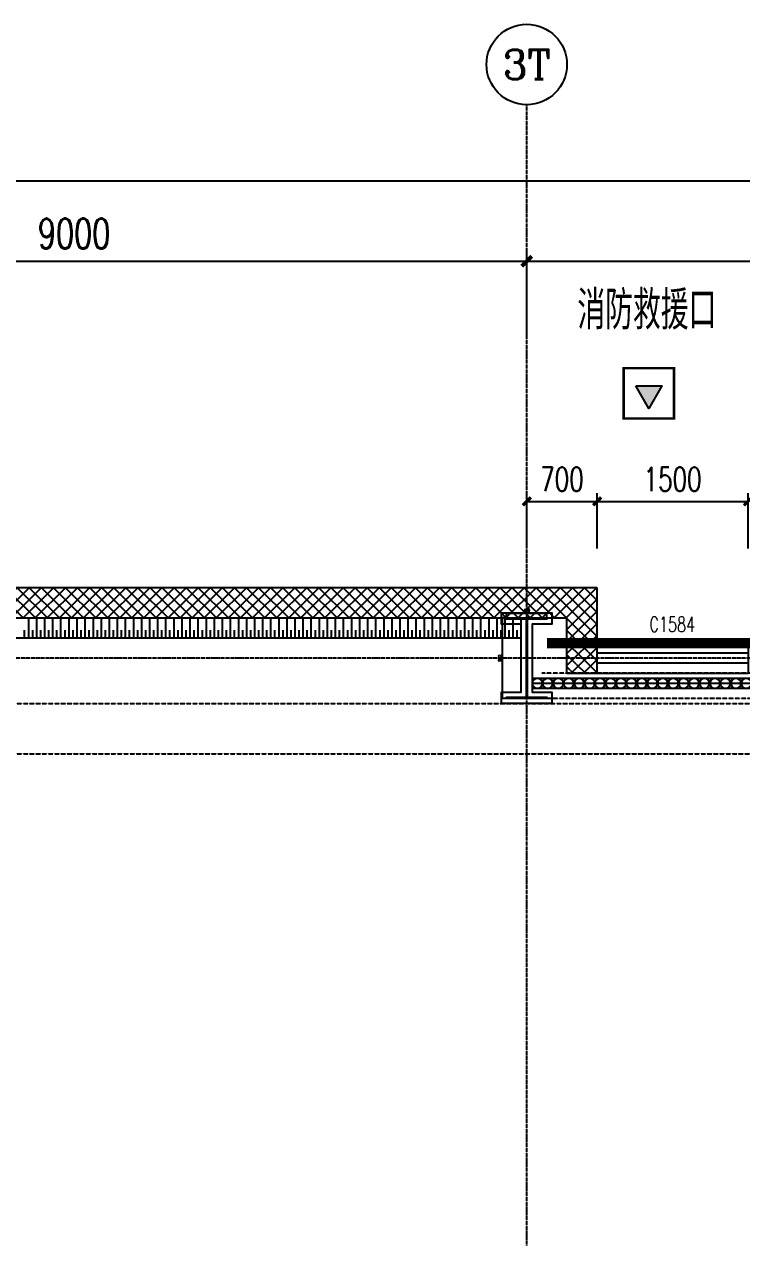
# Model space of a CAD drawing. Extents: x -954573 to 446329, y 489853 to 1226784.
# Drawn here: x -286850 to -279717, y 614957 to 627024 of the extents above; entities that cross this region are included whole.
import ezdxf
from ezdxf.enums import TextEntityAlignment as Align

# ---------------------------------------------------------------- set-up
doc = ezdxf.new("R2010")
doc.units = 0
doc.header["$LTSCALE"] = 10
doc.header["$MEASUREMENT"] = 0
for name, pattern in [('10平面$0$CENTER', [2, 1.25, -0.25, 0.25, -0.25]), ('10平面$0$DOTE', [2.42, 2, -0.2, 0.02, -0.2]), ('10平面$1$DASH', [0.35, 0.25, -0.1])]:
    doc.linetypes.add(name, pattern=pattern)
doc.layers.get('Defpoints').update_dxf_attribs({"color": 210})
for name, color, linetype in [('10平面$0$99平面图例外参$0$A-HATCH-2', 251, 'Continuous'), ('10平面$0$A-AXIS-D', 8, 'Continuous'), ('10平面$0$A-AXIS-DOTE', 8, '10平面$0$DOTE'), ('10平面$0$A-AXIS-DP', 8, 'Continuous'), ('10平面$0$A-HATCH-2', 8, 'Continuous'), ('10平面$0$A-HRAIL', 8, 'Continuous'), ('10平面$0$A-LIN-V', 8, 'Continuous'), ('10平面$0$A-SFCE', 8, 'Continuous'), ('10平面$0$A-TEXT', 8, 'Continuous'), ('10平面$0$A-WINDOW', 8, 'Continuous'), ('10平面$0$AS-COLN', 8, 'Continuous'), ('10平面$0$AS-WALL', 8, 'Continuous'), ('10平面$0$DIM_SYMB', 8, 'Continuous'), ('10平面$0$PUB_HATCH', 8, 'Continuous'), ('10平面$0$PUB_TEXT', 8, 'Continuous'), ('10平面$0$RP-N2-01$0$$0$A-WIND-J', 8, 'Continuous'), ('10平面$0$RP-N2-01$0$A-WIND-J', 8, 'Continuous'), ('10平面$0$建-窗', 8, 'Continuous'), ('10平面$0$建-门窗编号', 8, 'Continuous'), ('A-LIN-V', 9, 'Continuous')]:
    doc.layers.add(name, color=color, linetype=linetype)
doc.layers.add('10平面$0$柱间支撑', color=6, linetype='10平面$0$CENTER', lineweight=0)
doc.styles.add('10平面$0$_TCH_AXIS', font='COMPLEX', dxfattribs={"bigfont": 'GBCBIG'})
doc.styles.add('10平面$0$_TCH_DIM', font='SIMPLEX', dxfattribs={"bigfont": 'GBCBIG'})
doc.styles.add('10平面$0$_TCH_DIM_T3', font='SIMPLEX', dxfattribs={"width": 0.705882, "bigfont": 'GBCBIG'})
doc.styles.add('10平面$0$A-WIN-LABEL', font='SIMPLEX', dxfattribs={"bigfont": 'GBCBIG'})
doc.dimstyles.new('10平面$0$_TCH_ARCH&&10', dxfattribs={"dimtxt": 29.75, "dimasz": 10, "dimexe": 10, "dimexo": 10, "dimgap": 12.625, "dimtad": 1, "dimdec": 0, "dimzin": 0, "dimdsep": 46, "dimtxsty": '10平面$0$_TCH_DIM_T3', "dimblk": '10平面$0$_ArchTick', "dimcen": 0.09, "dimclrt": 7, "dimazin": 2, "dimtfac": 1, "dimtdec": 0, "dimtix": 1, "dimtmove": 2, "dimatfit": 3, "dimfxl": 0, "dimtolj": 1, "dimtzin": 0, "dimarcsym": 0})
doc.dimstyles.new('10平面$0$_TCH_ARCH&&100', dxfattribs={"dimtxt": 297.5, "dimasz": 100, "dimexe": 100, "dimexo": 100, "dimgap": 126.25, "dimtad": 1, "dimdec": 0, "dimzin": 0, "dimdsep": 46, "dimtxsty": '10平面$0$_TCH_DIM_T3', "dimblk": '10平面$0$_ArchTick', "dimcen": 0.09, "dimclrt": 7, "dimazin": 2, "dimtfac": 1, "dimtdec": 0, "dimtix": 1, "dimtmove": 2, "dimatfit": 3, "dimfxl": 0, "dimtolj": 1, "dimtzin": 0, "dimarcsym": 0})
doc.dimstyles.new('10平面$0$_TCH_ARCH&&80', dxfattribs={"dimtxt": 238, "dimasz": 80, "dimexe": 80, "dimexo": 80, "dimgap": 101, "dimtad": 1, "dimdec": 0, "dimzin": 0, "dimdsep": 46, "dimtxsty": '10平面$0$_TCH_DIM_T3', "dimblk": '10平面$0$_ArchTick', "dimcen": 0.09, "dimclrt": 7, "dimazin": 2, "dimtfac": 1, "dimtdec": 0, "dimtix": 1, "dimtmove": 2, "dimatfit": 3, "dimfxl": 0, "dimtolj": 1, "dimtzin": 0, "dimarcsym": 0})
pattern_1 = [(45, (60, 0), (-60.000061, 60.000061), []), (135, (60, 0), (-60.000061, -60.000061), [])]

# ---------------------------------------------------------------- blocks, each defined once
blk = doc.blocks.new('10平面$0$_ArchTick')
at = {"color": 0, "linetype": 'ByBlock', "const_width": 0.4}
blk.add_lwpolyline([(-0.5, -0.5), (0.5, 0.5)], dxfattribs=at)
blk = doc.blocks.new('*D3092')
at = {"layer": '10平面$0$A-AXIS-D', "color": 0, "lineweight": -2}
for p, q in [((-70118, -180910), (-70118, -180052)), ((-70118, -180152), (-61118, -180152)), ((-61118, -180910), (-61118, -180052))]:
    blk.add_line(p, q, dxfattribs=at)
at = {"layer": 'Defpoints', "color": 0}
for p in [(-61118, -180152), (-70118, -181010), (-61118, -181010)]:
    blk.add_point(p, dxfattribs=at)
at = {"layer": '10平面$0$A-AXIS-D', "color": 0, "lineweight": -2, "xscale": 100, "yscale": 100, "zscale": 100, "rotation": 180}
blk.add_blockref('10平面$0$_ArchTick', (-70118, -180152), dxfattribs=at)
at = {"layer": '10平面$0$A-AXIS-D', "color": 0, "lineweight": -2, "xscale": 100, "yscale": 100, "zscale": 100}
blk.add_blockref('10平面$0$_ArchTick', (-61118, -180152), dxfattribs=at)
at = {"layer": '10平面$0$A-AXIS-D', "color": 7, "insert": (-65618, -179877), "char_height": 297.5, "attachment_point": 5, "style": '10平面$0$_TCH_DIM_T3'}
blk.add_mtext('\\A1;9000', dxfattribs=at)
blk = doc.blocks.new('*D3093')
at = {"layer": '10平面$0$A-AXIS-D', "color": 0, "lineweight": -2}
for p, q in [((-61118, -180910), (-61118, -180052)), ((-61118, -180152), (-52118, -180152)), ((-52118, -180910), (-52118, -180052))]:
    blk.add_line(p, q, dxfattribs=at)
at = {"layer": 'Defpoints', "color": 0}
for p in [(-52118, -180152), (-61118, -181010), (-52118, -181010)]:
    blk.add_point(p, dxfattribs=at)
at = {"layer": '10平面$0$A-AXIS-D', "color": 0, "lineweight": -2, "xscale": 100, "yscale": 100, "zscale": 100, "rotation": 180}
blk.add_blockref('10平面$0$_ArchTick', (-61118, -180152), dxfattribs=at)
at = {"layer": '10平面$0$A-AXIS-D', "color": 0, "lineweight": -2, "xscale": 100, "yscale": 100, "zscale": 100}
blk.add_blockref('10平面$0$_ArchTick', (-52118, -180152), dxfattribs=at)
at = {"layer": '10平面$0$A-AXIS-D', "color": 7, "insert": (-56618, -179877), "char_height": 297.5, "attachment_point": 5, "style": '10平面$0$_TCH_DIM_T3'}
blk.add_mtext('\\A1;9000', dxfattribs=at)
blk = doc.blocks.new('*D3111')
at = {"layer": '10平面$0$A-AXIS-D', "color": 0, "lineweight": -2}
for p, q in [((-93018, -180810), (-93018, -179252)), ((92682, -180810), (92682, -179252)), ((-93018, -179352), (92682, -179352))]:
    blk.add_line(p, q, dxfattribs=at)
at = {"layer": 'Defpoints', "color": 0}
for p in [(92682, -179352), (-93018, -180910), (92682, -180910)]:
    blk.add_point(p, dxfattribs=at)
at = {"layer": '10平面$0$A-AXIS-D', "color": 0, "lineweight": -2, "xscale": 100, "yscale": 100, "zscale": 100, "rotation": 180}
blk.add_blockref('10平面$0$_ArchTick', (-93018, -179352), dxfattribs=at)
at = {"layer": '10平面$0$A-AXIS-D', "color": 0, "lineweight": -2, "xscale": 100, "yscale": 100, "zscale": 100}
blk.add_blockref('10平面$0$_ArchTick', (92682, -179352), dxfattribs=at)
at = {"layer": '10平面$0$A-AXIS-D', "color": 7, "insert": (-168, -179077), "char_height": 297.5, "attachment_point": 5, "style": '10平面$0$_TCH_DIM_T3'}
blk.add_mtext('\\A1;185700', dxfattribs=at)
blk = doc.blocks.new('10平面$0$3243243')
at = {"layer": '10平面$0$A-SFCE', "color": 2, "linetype": '10平面$1$DASH'}
for p, q in [((-273004.2, 620570.1), (-281704.2, 620570.1)), ((-273004.2, 620320.1), (-281704.2, 620320.1))]:
    blk.add_line(p, q, dxfattribs=at)
blk = doc.blocks.new('10平面$0$4324324')
at = {"layer": '10平面$0$A-HATCH-2', "linetype": '10平面$1$DASH'}
for p, q in [((-294754.2, 620270), (-135554.2, 620270)), ((-294754.2, 619770), (-135554.2, 619770))]:
    blk.add_line(p, q, dxfattribs=at)
blk = doc.blocks.new('*D3408')
at = {"layer": '10平面$0$A-AXIS-DP', "color": 0, "lineweight": -2}
for p, q in [((-165054, 621030), (-165054, 621079)), ((-165054, 621069), (-164654, 621069)), ((-164654, 621030), (-164654, 621079))]:
    blk.add_line(p, q, dxfattribs=at)
at = {"layer": 'Defpoints', "color": 0}
for p in [(-164654, 621069), (-165054, 621020), (-164654, 621020)]:
    blk.add_point(p, dxfattribs=at)
at = {"layer": '10平面$0$A-AXIS-DP', "color": 0, "lineweight": -2, "xscale": 10, "yscale": 10, "zscale": 10, "rotation": 180}
blk.add_blockref('10平面$0$_ArchTick', (-165054, 621069), dxfattribs=at)
at = {"layer": '10平面$0$A-AXIS-DP', "color": 0, "lineweight": -2, "xscale": 10, "yscale": 10, "zscale": 10}
blk.add_blockref('10平面$0$_ArchTick', (-164654, 621069), dxfattribs=at)
at = {"layer": '10平面$0$A-AXIS-DP', "color": 7, "insert": (-164854, 621096), "char_height": 29.8, "attachment_point": 5, "style": '10平面$0$_TCH_DIM_T3'}
blk.add_mtext('\\A1;400', dxfattribs=at)
blk = doc.blocks.new('*D3409')
at = {"layer": '10平面$0$A-AXIS-DP', "color": 0, "lineweight": -2}
for p, q in [((-165064, 621020), (-165105, 621020)), ((-165095, 620220), (-165095, 621020)), ((-165064, 620220), (-165105, 620220))]:
    blk.add_line(p, q, dxfattribs=at)
at = {"layer": 'Defpoints', "color": 0}
for p in [(-165095, 621020), (-165054, 621020), (-165054, 620220)]:
    blk.add_point(p, dxfattribs=at)
at = {"layer": '10平面$0$A-AXIS-DP', "color": 0, "lineweight": -2, "xscale": 10, "yscale": 10, "zscale": 10}
for p, rotation in [((-165095, 621020), 90), ((-165095, 620220), 270)]:
    blk.add_blockref('10平面$0$_ArchTick', p, dxfattribs=dict(at, rotation=rotation))
at = {"layer": '10平面$0$A-AXIS-DP', "color": 7, "insert": (-165123, 620620), "char_height": 29.8, "attachment_point": 5, "rotation": 90, "style": '10平面$0$_TCH_DIM_T3'}
blk.add_mtext('\\A1;800', dxfattribs=at)
blk = doc.blocks.new('10平面$0$RP-N2-01$0$$0$xfjy')
at = {"layer": '10平面$0$RP-N2-01$0$$0$A-WIND-J'}
h = blk.add_hatch(color=256, dxfattribs=at)
h.dxf.hatch_style = 1
h.paths.add_polyline_path([(1141876, -26214), (1142135, -26214), (1142005, -25989)])
at = {"layer": '10平面$0$RP-N2-01$0$$0$A-WIND-J', "const_width": 25}
blk.add_lwpolyline([(1141755, -25889), (1141755, -26389), (1142255, -26389), (1142255, -25889)], close=True, dxfattribs=at)
at = {"layer": '10平面$0$RP-N2-01$0$$0$A-WIND-J'}
for points in [[(1141755, -26389), (1142255, -26389), (1142255, -25889), (1141755, -25889)], [(1141876, -26214), (1142135, -26214), (1142005, -25989)]]:
    blk.add_lwpolyline(points, close=True, dxfattribs=at)
blk = doc.blocks.new('10平面$0$RP-N2-01$0$xfjy')
at = {"layer": '10平面$0$RP-N2-01$0$$0$A-WIND-J'}
blk.add_blockref('10平面$0$RP-N2-01$0$$0$xfjy', (0, 0), dxfattribs=at)
blk = doc.blocks.new('10平面$0$1232')
at = {"layer": '10平面$0$RP-N2-01$0$A-WIND-J', "xscale": -1, "rotation": 180}
blk.add_blockref('10平面$0$RP-N2-01$0$xfjy', (-1422645, 597215, 0), dxfattribs=at)
at = {"layer": '10平面$0$A-TEXT', "style": '10平面$0$_TCH_DIM'}
blk.add_text('消防救援口', height=384.1, dxfattribs=at).set_placement((-281351, 623989, 0))
blk = doc.blocks.new('10平面$0$23124232432')
at = {"layer": '10平面$0$柱间支撑', "const_width": 100}
blk.add_lwpolyline([(-273054, 620870), (-281654, 620870)], dxfattribs=at)
blk = doc.blocks.new('10平面$0$99平面图例外参$0$$LinePat$填挖边坡')
at = {"color": 0}
for p, q in [((0, 0), (0, -1500)), ((300, 0), (300, -600))]:
    blk.add_line(p, q, dxfattribs=at)
at = {"layer": 'Defpoints', "color": 0}
blk.add_point((600, 0), dxfattribs=at)
blk = doc.blocks.new('10平面$0$99平面图例外参$0$$LinePat$圆环')
for points in [[(0, 150), (300, 150)], [(0, 0), (300, 0)], [(0, -150), (300, -150)]]:
    blk.add_lwpolyline(points)
at = {"color": 0}
blk.add_circle((150, 0), 150, dxfattribs=at)
blk = doc.blocks.new('10平面$0$34242343243')
at = {"layer": '10平面$0$A-LIN-V'}
blk.add_line((-281908, 620920), (-294754, 620920), dxfattribs=at)
at = {"layer": '10平面$0$99平面图例外参$0$A-HATCH-2', "color": 203, "xscale": 0.1338124999985388, "yscale": 0.1333333333333333, "zscale": 0.1333333333333333, "rotation": 179.9999999990436}
for p in [(-286806, 620920), (-286725, 620920), (-286645, 620920), (-286565, 620920), (-286485, 620920), (-286404, 620920), (-286324, 620920), (-286244, 620920), (-286163, 620920), (-286083, 620920), (-286003, 620920), (-285923, 620920), (-285842, 620920), (-285762, 620920), (-285682, 620920), (-285601, 620920), (-285521, 620920), (-285441, 620920), (-285361, 620920), (-285280, 620920), (-285200, 620920), (-285120, 620920), (-285039, 620920), (-284959, 620920), (-284879, 620920), (-284799, 620920), (-284718, 620920), (-284638, 620920), (-284558, 620920), (-284477, 620920), (-284397, 620920), (-284317, 620920), (-284237, 620920), (-284156, 620920), (-284076, 620920), (-283996, 620920), (-283915, 620920), (-283835, 620920), (-283755, 620920), (-283675, 620920), (-283594, 620920), (-283514, 620920), (-283434, 620920), (-283353, 620920), (-283273, 620920), (-283193, 620920), (-283112, 620920), (-283032, 620920), (-282952, 620920), (-282872, 620920), (-282791, 620920), (-282711, 620920), (-282631, 620920), (-282550, 620920), (-282470, 620920), (-282390, 620920), (-282310, 620920), (-282229, 620920), (-282149, 620920), (-282069, 620920), (-281988, 620920), (-281908, 620920)]:
    blk.add_blockref('10平面$0$99平面图例外参$0$$LinePat$填挖边坡', p, dxfattribs=at)
at = {"layer": '10平面$0$A-HRAIL', "xscale": -0.3461333288391431, "yscale": 0.3333333333333333, "zscale": 0.3333333333333333}
for p in [(-281696, 620470), (-281593, 620470), (-281489, 620470), (-281385, 620470), (-281281, 620470), (-281177, 620470), (-281073, 620470), (-280969, 620470), (-280866, 620470), (-280762, 620470), (-280658, 620470), (-280554, 620470), (-280450, 620470), (-280346, 620470), (-280243, 620470), (-280139, 620470), (-280035, 620470), (-279931, 620470), (-279827, 620470), (-279723, 620470), (-279620, 620470)]:
    blk.add_blockref('10平面$0$99平面图例外参$0$$LinePat$圆环', p, dxfattribs=at)
blk = doc.blocks.new('*D4044')
at = {"layer": '10平面$0$A-AXIS-DP', "color": 0, "lineweight": -2}
for p, q in [((-281854, 621810), (-281854, 622360)), ((-281854, 622280), (-281154, 622280)), ((-281154, 621810), (-281154, 622360))]:
    blk.add_line(p, q, dxfattribs=at)
at = {"layer": 'Defpoints', "color": 0}
for p in [(-281154, 622280), (-281854, 621730), (-281154, 621730)]:
    blk.add_point(p, dxfattribs=at)
at = {"layer": '10平面$0$A-AXIS-DP', "color": 0, "lineweight": -2, "xscale": 80, "yscale": 80, "zscale": 80, "rotation": 180}
blk.add_blockref('10平面$0$_ArchTick', (-281854, 622280), dxfattribs=at)
at = {"layer": '10平面$0$A-AXIS-DP', "color": 0, "lineweight": -2, "xscale": 80, "yscale": 80, "zscale": 80}
blk.add_blockref('10平面$0$_ArchTick', (-281154, 622280), dxfattribs=at)
at = {"layer": '10平面$0$A-AXIS-DP', "color": 7, "insert": (-281504, 622500), "char_height": 238, "attachment_point": 5, "style": '10平面$0$_TCH_DIM_T3'}
blk.add_mtext('\\A1;700', dxfattribs=at)
blk = doc.blocks.new('*D4045')
at = {"layer": '10平面$0$A-AXIS-DP', "color": 0, "lineweight": -2}
for p, q in [((-281154, 621810), (-281154, 622360)), ((-281154, 622280), (-279654, 622280)), ((-279654, 621810), (-279654, 622360))]:
    blk.add_line(p, q, dxfattribs=at)
at = {"layer": 'Defpoints', "color": 0}
for p in [(-279654, 622280), (-281154, 621730), (-279654, 621730)]:
    blk.add_point(p, dxfattribs=at)
at = {"layer": '10平面$0$A-AXIS-DP', "color": 0, "lineweight": -2, "xscale": 80, "yscale": 80, "zscale": 80, "rotation": 180}
blk.add_blockref('10平面$0$_ArchTick', (-281154, 622280), dxfattribs=at)
at = {"layer": '10平面$0$A-AXIS-DP', "color": 0, "lineweight": -2, "xscale": 80, "yscale": 80, "zscale": 80}
blk.add_blockref('10平面$0$_ArchTick', (-279654, 622280), dxfattribs=at)
at = {"layer": '10平面$0$A-AXIS-DP', "color": 7, "insert": (-280404, 622500), "char_height": 238, "attachment_point": 5, "style": '10平面$0$_TCH_DIM_T3'}
blk.add_mtext('\\A1;1500', dxfattribs=at)
blk = doc.blocks.new('10平面$0$WINDOW2DLIB$DYNSTYLE$00000005')
at = {"color": 0}
for points in [[(-0.5, 0.5), (-0.5, -0.5)], [(-0.5, 0.5), (0.5, 0.5)], [(0.5, -0.5), (0.5, 0.5)], [(0.5, 0.1667), (-0.5, 0.1667)], [(0.5, -0.1667), (-0.5, -0.1667)], [(-0.5, -0.5), (0.5, -0.5)]]:
    blk.add_lwpolyline(points, dxfattribs=at)
blk = doc.blocks.new('10平面$0$dote')
at = {"layer": '10平面$0$A-AXIS-D'}
blk.add_circle((-61117.8, -178196), 400, dxfattribs=at)
at = {"layer": '10平面$0$A-AXIS-DOTE', "ltscale": 2}
for p, q in [((-61117.8, -264080), (-61117.8, -178600)), ((98696.4, -184100), (-97273.6, -184100))]:
    blk.add_line(p, q, dxfattribs=at)
at = {"layer": '10平面$0$PUB_TEXT', "style": '10平面$0$_TCH_AXIS'}
blk.add_text('3T', height=294.28, dxfattribs=at).set_placement((-61356, -178343.2), (-60879.6, -178343.2), align=Align.FIT)
at = {"layer": '10平面$0$A-AXIS-D'}
for base, p1, p2, picture, middle in [((92682.2, -179352.2), (-93017.8, -180910.2), (92682.2, -180910.2), '*D3111', (-167.8, -179077.2)), ((-61117.8, -180152.2), (-70117.8, -181010.2), (-61117.8, -181010.2), '*D3092', (-65617.8, -179877.2)), ((-52117.8, -180152.2), (-61117.8, -181010.2), (-52117.8, -181010.2), '*D3093', (-56617.8, -179877.2))]:
    dim = blk.add_linear_dim(base=base, p1=p1, p2=p2, angle=0, dimstyle='10平面$0$_TCH_ARCH&&100', override={"dimgap": 0}, dxfattribs=at)
    dim.commit()
    dim.dimension.update_dxf_attribs({"geometry": picture, "text_midpoint": middle, "dimtype": 129})
blk = doc.blocks.new('10平面$0$w42343243')
at = {"layer": '10平面$0$A-HATCH-2'}
blk.add_lwpolyline([(-165104.2, 621070), (-164604.2, 621070), (-164604.2, 620958), (-164800.2, 620958), (-164800.2, 620282), (-164604.2, 620282), (-164604.2, 620170), (-165104.2, 620170), (-165104.2, 620282), (-164908.2, 620282), (-164908.2, 620958), (-165104.2, 620958)], close=True, dxfattribs=at)
at = {"layer": '10平面$0$AS-COLN', "color": 3}
blk.add_lwpolyline([(-165054.2, 621020), (-164654.2, 621020), (-164654.2, 621008), (-164850.2, 621008), (-164850.2, 620232), (-164654.2, 620232), (-164654.2, 620220), (-165054.2, 620220), (-165054.2, 620232), (-164858.2, 620232), (-164858.2, 621008), (-165054.2, 621008)], close=True, dxfattribs=at)
at = {"layer": '10平面$0$A-AXIS-DP'}
for p1, p2, distance, picture, middle in [((-165054.2, 621020), (-164654.2, 621020), 48.8, '*D3408', (-164854.2, 621096.2)), ((-165054.2, 620220), (-165054.2, 621020), 41.2, '*D3409', (-165122.9, 620620))]:
    dim = blk.add_aligned_dim(p1=p1, p2=p2, distance=distance, dimstyle='10平面$0$_TCH_ARCH&&10', dxfattribs=at)
    dim.commit()
    dim.dimension.update_dxf_attribs({"geometry": picture, "text_midpoint": middle})
blk = doc.blocks.new('10平面$0$42343')
at = {"layer": '10平面$0$A-WINDOW'}
blk.add_blockref('10平面$0$w42343243', (-117000, 100), dxfattribs=at)
blk = doc.blocks.new('10平面')
at = {"layer": '10平面$0$PUB_HATCH'}
h = blk.add_hatch(dxfattribs=at)
h.set_pattern_fill('多孔材料', color=256, scale=30, style=0)
h.set_pattern_definition(pattern_1)
h.paths.add_polyline_path([(-281154.2, 621420.1), (-295332.7, 621420.1), (-295332.7, 621120.1), (-281454.2, 621120.1)])
h = blk.add_hatch(dxfattribs=at)
h.set_pattern_fill('多孔材料', color=256, scale=30, style=0)
h.set_pattern_definition(pattern_1)
h.paths.add_polyline_path([(-281454.2, 620570), (-281154.2, 620870), (-281154.2, 621420.1), (-281454.2, 621120.1)])
h = blk.add_hatch(dxfattribs=at)
h.set_pattern_fill('多孔材料', color=256, scale=30, style=0)
h.set_pattern_definition(pattern_1)
h.paths.add_polyline_path([(-281454.2, 620570), (-281154.2, 620570), (-281154.2, 620870)])
at = {"layer": '10平面$0$AS-WALL'}
for p, q in [((-281154.2, 621420.1), (-295332.7, 621420.1)), ((-281154.2, 620870), (-281154.2, 621420.1)), ((-295332.7, 621120.1), (-281454.2, 621120.1)), ((-281454.2, 620570), (-281454.2, 621120.1)), ((-281154.2, 620570), (-281154.2, 620870)), ((-281454.2, 620570), (-281154.2, 620570))]:
    blk.add_line(p, q, dxfattribs=at)
blk.add_blockref('10平面$0$1232', (0, 0))
at = {"layer": '10平面$0$A-AXIS-DP'}
blk.add_blockref('10平面$0$3243243', (0, 0), dxfattribs=at)
at = {"layer": '10平面$0$A-WINDOW'}
for name in ['10平面$0$42343', '10平面$0$4324324']:
    blk.add_blockref(name, (0, 0), dxfattribs=at)
at = {"layer": '10平面$0$AS-WALL'}
blk.add_blockref('10平面$0$dote', (-220736.4, 804820), dxfattribs=at)
at = {"layer": '10平面$0$DIM_SYMB'}
blk.add_blockref('10平面$0$34242343243', (0, 0), dxfattribs=at)
at = {"layer": '10平面$0$建-窗'}
ref = blk.add_blockref('10平面$0$WINDOW2DLIB$DYNSTYLE$00000005', (-280404.2, 620720), dxfattribs=dict(at, xscale=-1500, yscale=300, zscale=300, rotation=179.9999999999555))
ref.add_attrib('A', 'C1584', (-280634.2, 620983.1), dxfattribs={"layer": '10平面$0$建-门窗编号', "height": 148.75, "rotation": 360, "style": '10平面$0$A-WIN-LABEL', "width": 0.705882})
at = {"layer": '10平面$0$柱间支撑'}
blk.add_blockref('10平面$0$23124232432', (0, 0), dxfattribs=at)
at = {"layer": '10平面$0$A-AXIS-DP'}
for p1, p2, picture, middle in [((-281854.2, 621729.9), (-281154.2, 621729.9), '*D4044', (-281504.2, 622499.9)), ((-281154.2, 621729.9), (-279654.2, 621729.9), '*D4045', (-280404.2, 622499.9))]:
    dim = blk.add_aligned_dim(p1=p1, p2=p2, distance=550, dimstyle='10平面$0$_TCH_ARCH&&80', dxfattribs=at)
    dim.commit()
    dim.dimension.update_dxf_attribs({"geometry": picture, "text_midpoint": middle})

msp = doc.modelspace()

# ---------------------------------------------------------------- block references
at = {"layer": 'A-LIN-V'}
msp.add_blockref('10平面', (0, 0), dxfattribs=at)

doc.saveas('drawing.dxf')
